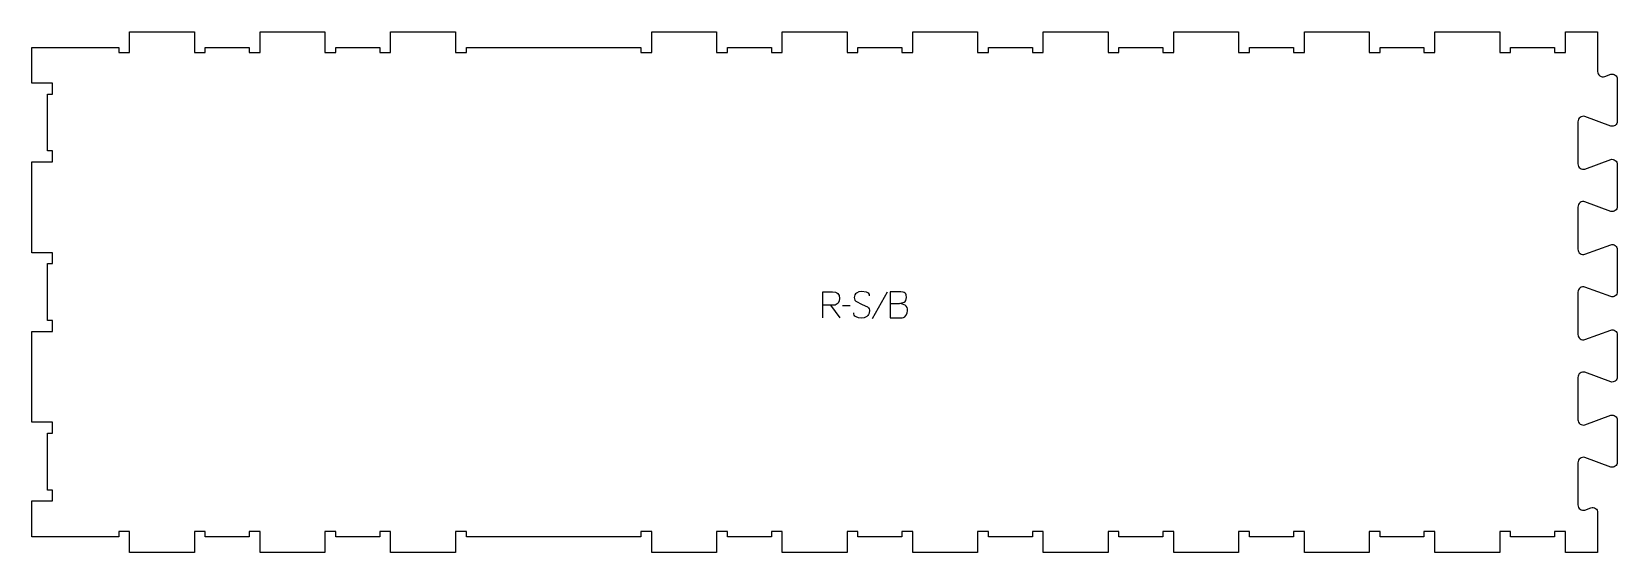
# Model space of a CAD drawing. Header units: millimetres. Extents: x -906 to 916, y -300 to 299.
import ezdxf

# ---------------------------------------------------------------- set-up
doc = ezdxf.new("R2010")
doc.units = ezdxf.units.MM
doc.layers.add('1_ANYTOOL_1MMDEEP_LABELS_S', color=2, linetype='Continuous', true_color=0xffff00)
doc.layers.add('4_ANYTOOL_CUTTHROUGH_OUTSI', color=5, linetype='Continuous', true_color=0x0000ff)

msp = doc.modelspace()

# ---------------------------------------------------------------- linework, layer by layer
at = {"layer": '1_ANYTOOL_1MMDEEP_LABELS_S'}
for p, q in [((12, -15.6), (22.4, -30)), ((34.4, -16.1), (25.7, -16.2)), ((77, -0.5), (59.8, -31.2))]:
    msp.add_line(p, q, dxfattribs=at)
for points in [[(56.7, -4.6), (56.5, -3.2), (55.9, -2.1), (54.8, -1.2), (53.4, -0.6), (47.3, 0.3), (44.3, -0.1), (41.7, -1.5), (40.6, -2.5), (39.8, -3.7), (39.4, -5.1), (39.2, -6.7), (39.4, -8.3), (39.9, -9.7), (40.8, -10.8), (48.2, -14.6), (54.2, -17.5), (55.4, -18.5), (56.2, -19.7), (56.6, -21.2), (56.3, -24.7), (55.7, -26.2), (54.7, -27.5), (53.5, -28.5), (50.5, -29.9), (47.3, -30.3), (44.1, -30), (41.2, -28.8), (40, -27.9), (39.2, -26.8), (38.6, -25.6), (38.5, -24.1)], [(3, -30), (3, 0), (14.3, 0), (17.8, -0.5), (19.2, -1.1), (20.3, -2), (21.2, -3.1), (21.8, -4.4), (22.3, -7.8), (21.9, -10.6), (20.5, -13), (19.6, -14.1), (18.4, -14.8), (17.2, -15.3), (15.8, -15.5), (14, -15.6), (12, -15.6), (3, -15.6)], [(80.4, -13.7), (91, -13.5), (96.7, -12), (97.8, -11.1), (98.6, -9.9), (99.2, -6.5), (98.8, -3.6), (98.3, -2.5), (97.5, -1.6), (96.6, -0.9), (95.4, -0.4), (92.5, 0), (80.4, 0)], [(80.4, 0), (80.4, -30), (90.1, -30), (92.6, -30.1), (94.4, -30), (95.9, -29.5), (97.3, -28.7), (98.4, -27.5), (100, -24.6), (100.5, -21.5), (100.3, -19.6), (99.8, -18), (98.8, -16.7), (97.6, -15.6), (94.5, -14.2), (91, -13.5)]]:
    msp.add_lwpolyline(points, dxfattribs=at)
at = {"layer": '4_ANYTOOL_CUTTHROUGH_OUTSI'}
msp.add_lwpolyline([(893.4, 253.3, 0.522088), (901.8, 247.4), (908.6, 250, -0.501976), (916, 244.4), (916, 195.9, -0.501976), (908.6, 190.4), (878.9, 201.4, 0.503222), (870.8, 195.4), (870.8, 146.9, 0.503225), (878.9, 141), (908.6, 152, -0.501976), (916, 146.4), (916, 97.9, -0.501976), (908.6, 92.4), (878.9, 103.4, 0.503222), (870.8, 97.4), (870.8, 48.9, 0.503225), (878.9, 43), (908.6, 54, -0.501976), (916, 48.4), (916, -0.1, -0.501976), (908.6, -5.6), (878.9, 5.4, 0.503222), (870.8, -0.6), (870.8, -49.1, 0.503225), (878.9, -55), (908.6, -44, -0.501976), (916, -49.6), (916, -98.1, -0.501976), (908.6, -103.6), (878.9, -92.6, 0.503222), (870.8, -98.6), (870.8, -147.1, 0.503225), (878.9, -153), (908.6, -142, -0.501976), (916, -147.6), (916, -196.1, -0.501976), (908.6, -201.6), (878.9, -190.6, 0.503222), (870.8, -196.6), (870.8, -245.1, 0.503225), (878.9, -251), (885.7, -248.5, -0.522087), (893.4, -253.9), (893.4, -299.6), (856.4, -299.6), (856.4, -275.8, 0.414214), (856.2, -275.6), (844.2, -275.6, 0.414214), (843.9, -275.8), (843.9, -281.6), (793.4, -281.6), (793.4, -275.8, 0.414214), (793.2, -275.6), (781.2, -275.6, 0.414214), (780.9, -275.8), (780.9, -299.6), (706.4, -299.6), (706.4, -275.8, 0.414214), (706.2, -275.6), (694.2, -275.6, 0.414214), (693.9, -275.8), (693.9, -281.6), (643.4, -281.6), (643.4, -275.8, 0.414214), (643.2, -275.6), (631.2, -275.6, 0.414214), (630.9, -275.8), (630.9, -299.6), (556.4, -299.6), (556.4, -275.8, 0.414214), (556.2, -275.6), (544.2, -275.6, 0.414214), (543.9, -275.8), (543.9, -281.6), (493.4, -281.6), (493.4, -275.8, 0.414214), (493.2, -275.6), (481.2, -275.6, 0.414214), (480.9, -275.8), (480.9, -299.6), (406.4, -299.6), (406.4, -275.8, 0.414214), (406.2, -275.6), (394.2, -275.6, 0.414214), (393.9, -275.8), (393.9, -281.6), (343.4, -281.6), (343.4, -275.8, 0.414214), (343.2, -275.6), (331.2, -275.6, 0.414214), (330.9, -275.8), (330.9, -299.6), (256.4, -299.6), (256.4, -275.8, 0.414214), (256.2, -275.6), (244.2, -275.6, 0.414214), (243.9, -275.8), (243.9, -281.6), (193.4, -281.6), (193.4, -275.8, 0.414214), (193.2, -275.6), (181.2, -275.6, 0.414214), (180.9, -275.8), (180.9, -299.6), (106.4, -299.6), (106.4, -275.8, 0.414214), (106.2, -275.6), (94.2, -275.6, 0.414214), (93.9, -275.8), (93.9, -281.6), (43.4, -281.6), (43.4, -275.8, 0.414214), (43.2, -275.6), (31.2, -275.6, 0.414214), (30.9, -275.8), (30.9, -299.6), (-43.6, -299.6), (-43.6, -275.8, 0.414214), (-43.8, -275.6), (-55.8, -275.6, 0.414214), (-56.1, -275.8), (-56.1, -281.6), (-106.6, -281.6), (-106.6, -275.8, 0.414214), (-106.8, -275.6), (-118.8, -275.6, 0.414214), (-119.1, -275.8), (-119.1, -299.6), (-193.6, -299.6), (-193.6, -275.8, 0.414214), (-193.8, -275.6), (-205.8, -275.6, 0.414214), (-206.1, -275.8), (-206.1, -281.6), (-406.6, -281.6), (-406.6, -275.8, 0.414214), (-406.8, -275.6), (-418.8, -275.6, 0.414214), (-419.1, -275.8), (-419.1, -299.6), (-493.6, -299.6), (-493.6, -275.8, 0.414214), (-493.8, -275.6), (-505.8, -275.6, 0.414214), (-506.1, -275.8), (-506.1, -281.6), (-556.6, -281.6), (-556.6, -275.8, 0.414214), (-556.8, -275.6), (-568.8, -275.6, 0.414214), (-569.1, -275.8), (-569.1, -299.6), (-643.6, -299.6), (-643.6, -275.8, 0.414214), (-643.8, -275.6), (-655.8, -275.6, 0.414214), (-656.1, -275.8), (-656.1, -281.6), (-706.6, -281.6), (-706.6, -275.8, 0.414214), (-706.8, -275.6), (-718.8, -275.6, 0.414214), (-719.1, -275.8), (-719.1, -299.6), (-793.6, -299.6), (-793.6, -275.8, 0.414214), (-793.8, -275.6), (-805.8, -275.6, 0.414214), (-806.1, -275.8), (-806.1, -281.6), (-906.1, -281.6), (-906.1, -240.5), (-882.3, -240.5, 0.414214), (-882.1, -240.2), (-882.1, -228.2, 0.414214), (-882.3, -228), (-888.1, -228), (-888.1, -162.5), (-882.3, -162.5, 0.414214), (-882.1, -162.2), (-882.1, -150.2, 0.414214), (-882.3, -150), (-906.1, -150), (-906.1, -45.6), (-882.3, -45.6, 0.414214), (-882.1, -45.3), (-882.1, -33.3, 0.414214), (-882.3, -33.1), (-888.1, -33.1), (-888.1, 32.4), (-882.3, 32.4, 0.414214), (-882.1, 32.7), (-882.1, 44.7, 0.414214), (-882.3, 44.9), (-906.1, 44.9), (-906.1, 149.3), (-882.3, 149.3, 0.414214), (-882.1, 149.6), (-882.1, 161.6, 0.414214), (-882.3, 161.8), (-888.1, 161.8), (-888.1, 227.3), (-882.3, 227.3, 0.414214), (-882.1, 227.6), (-882.1, 239.6, 0.414214), (-882.3, 239.8), (-906.1, 239.8), (-906.1, 280.9), (-806.1, 280.9), (-806.1, 275.2, 0.414214), (-805.8, 274.9), (-793.8, 274.9, 0.414214), (-793.6, 275.2), (-793.6, 298.9), (-719.1, 298.9), (-719.1, 275.2, 0.414214), (-718.8, 274.9), (-706.8, 274.9, 0.414214), (-706.6, 275.2), (-706.6, 280.9), (-656.1, 280.9), (-656.1, 275.2, 0.414214), (-655.8, 274.9), (-643.8, 274.9, 0.414214), (-643.6, 275.2), (-643.6, 298.9), (-569.1, 298.9), (-569.1, 275.2, 0.414214), (-568.8, 274.9), (-556.8, 274.9, 0.414214), (-556.6, 275.2), (-556.6, 280.9), (-506.1, 280.9), (-506.1, 275.2, 0.414214), (-505.8, 274.9), (-493.8, 274.9, 0.414214), (-493.6, 275.2), (-493.6, 298.9), (-419.1, 298.9), (-419.1, 275.2, 0.414214), (-418.8, 274.9), (-406.8, 274.9, 0.414214), (-406.6, 275.2), (-406.6, 280.9), (-206.1, 280.9), (-206.1, 275.2, 0.414214), (-205.8, 274.9), (-193.8, 274.9, 0.414214), (-193.6, 275.2), (-193.6, 298.9), (-119.1, 298.9), (-119.1, 275.2, 0.414214), (-118.8, 274.9), (-106.8, 274.9, 0.414214), (-106.6, 275.2), (-106.6, 280.9), (-56.1, 280.9), (-56.1, 275.2, 0.414214), (-55.8, 274.9), (-43.8, 274.9, 0.414214), (-43.6, 275.2), (-43.6, 298.9), (30.9, 298.9), (30.9, 275.2, 0.414214), (31.2, 274.9), (43.2, 274.9, 0.414214), (43.4, 275.2), (43.4, 280.9), (93.9, 280.9), (93.9, 275.2, 0.414214), (94.2, 274.9), (106.2, 274.9, 0.414214), (106.4, 275.2), (106.4, 298.9), (180.9, 298.9), (180.9, 275.2, 0.414214), (181.2, 274.9), (193.2, 274.9, 0.414214), (193.4, 275.2), (193.4, 280.9), (243.9, 280.9), (243.9, 275.2, 0.414214), (244.2, 274.9), (256.2, 274.9, 0.414214), (256.4, 275.2), (256.4, 298.9), (330.9, 298.9), (330.9, 275.2, 0.414214), (331.2, 274.9), (343.2, 274.9, 0.414214), (343.4, 275.2), (343.4, 280.9), (393.9, 280.9), (393.9, 275.2, 0.414214), (394.2, 274.9), (406.2, 274.9, 0.414214), (406.4, 275.2), (406.4, 298.9), (480.9, 298.9), (480.9, 275.2, 0.414214), (481.2, 274.9), (493.2, 274.9, 0.414214), (493.4, 275.2), (493.4, 280.9), (543.9, 280.9), (543.9, 275.2, 0.414214), (544.2, 274.9), (556.2, 274.9, 0.414214), (556.4, 275.2), (556.4, 298.9), (630.9, 298.9), (630.9, 275.2, 0.414214), (631.2, 274.9), (643.2, 274.9, 0.414214), (643.4, 275.2), (643.4, 280.9), (693.9, 280.9), (693.9, 275.2, 0.414214), (694.2, 274.9), (706.2, 274.9, 0.414214), (706.4, 275.2), (706.4, 298.9), (780.9, 298.9), (780.9, 275.2, 0.414214), (781.2, 274.9), (793.2, 274.9, 0.414214), (793.4, 275.2), (793.4, 280.9), (843.9, 280.9), (843.9, 275.2, 0.414214), (844.2, 274.9), (856.2, 274.9, 0.414214), (856.4, 275.2), (856.4, 298.9), (893.4, 298.9)], format="xyb", close=True, dxfattribs=at)

doc.saveas('drawing.dxf')
